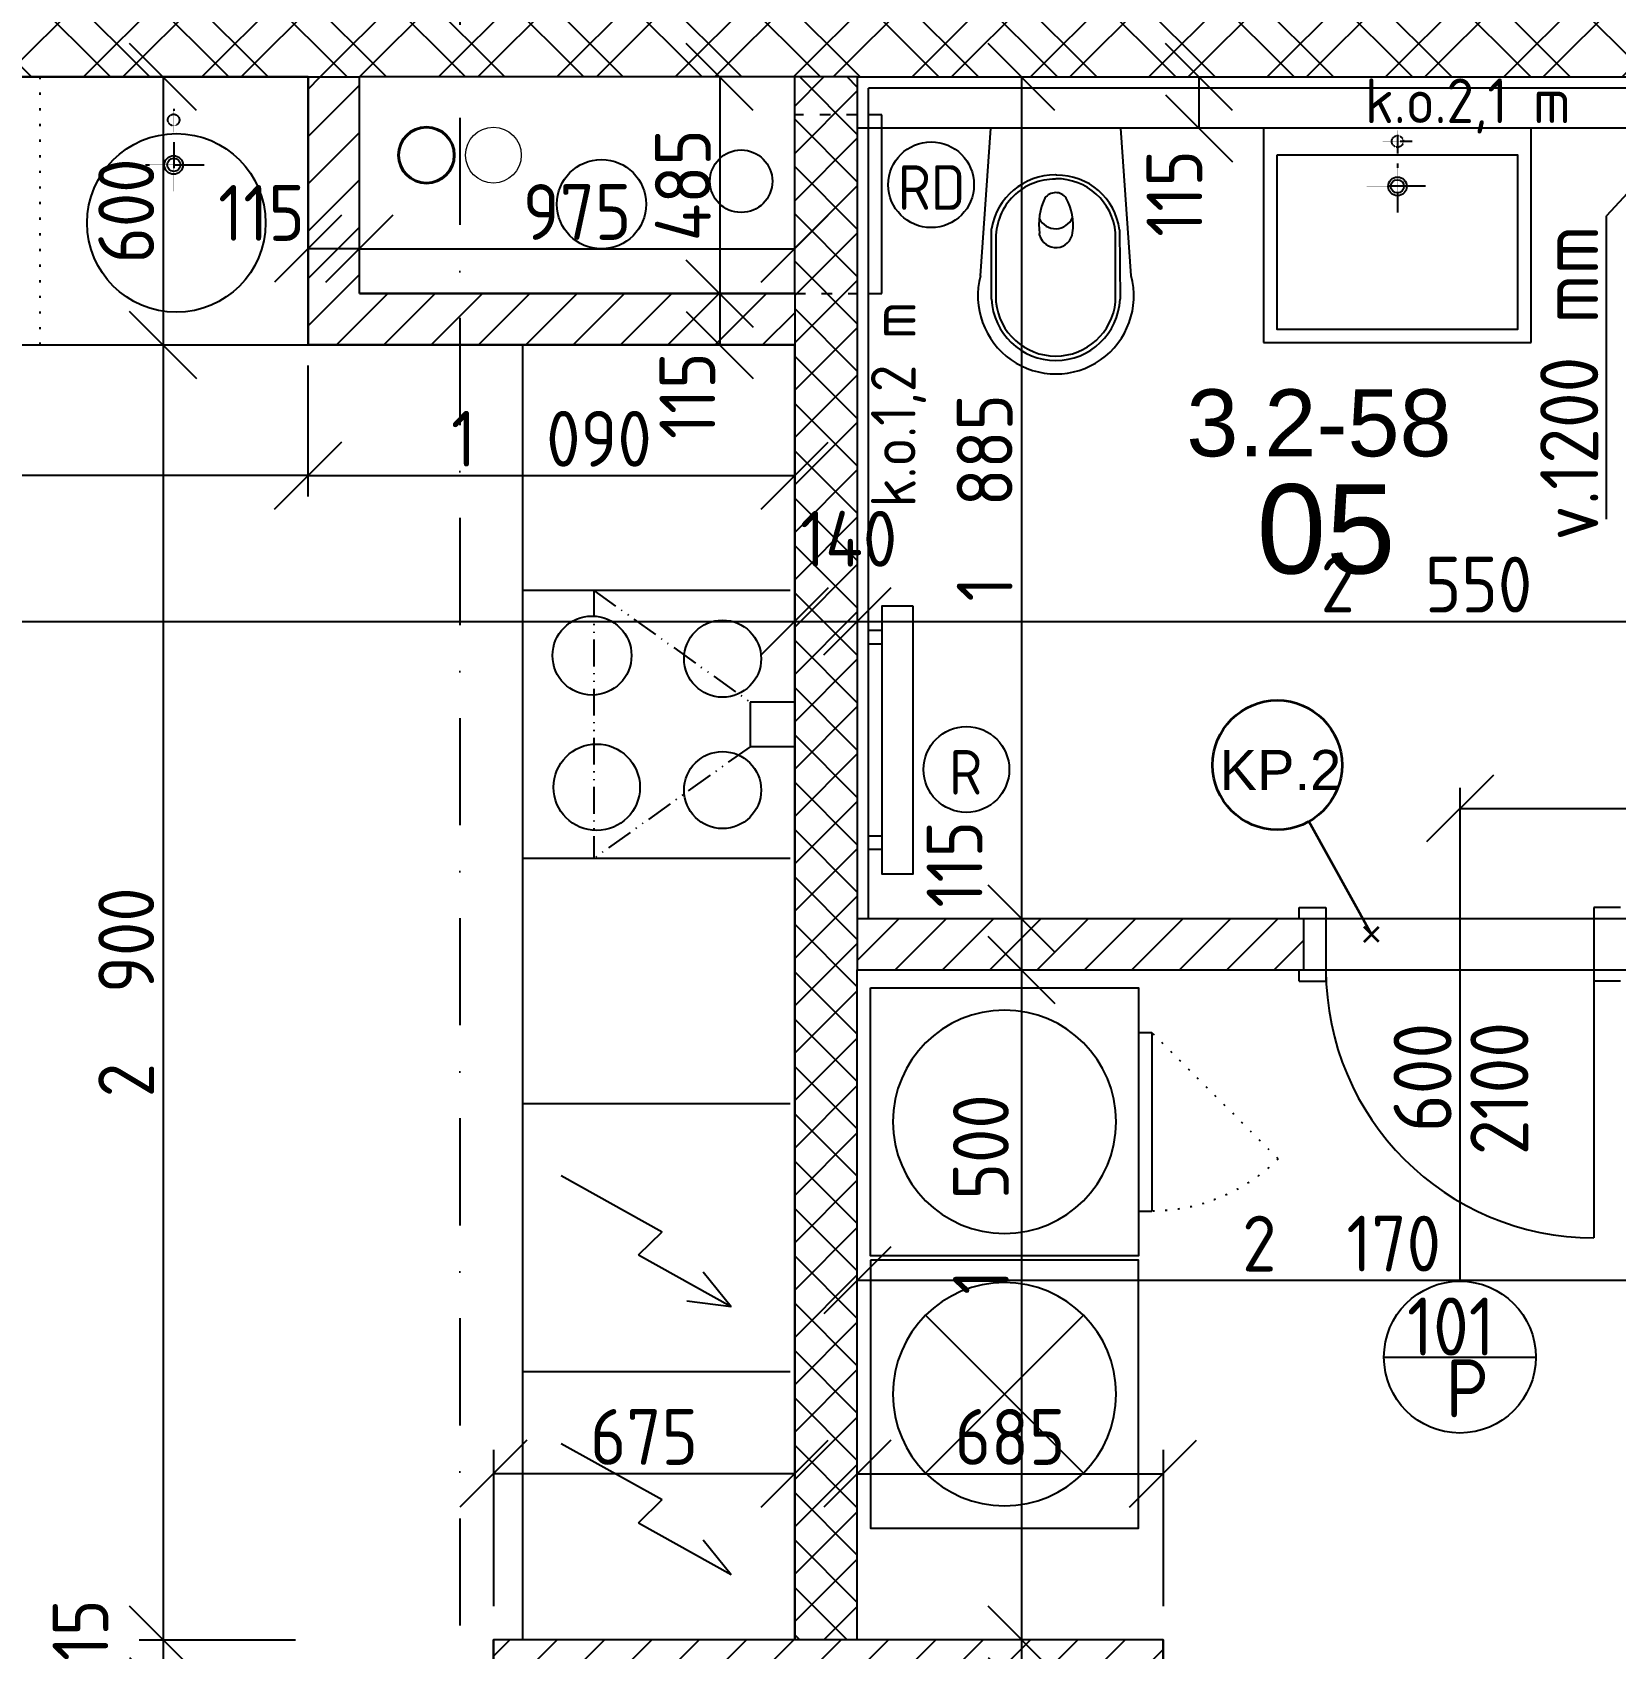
# Model space of a CAD drawing. Extents: x 4511820 to 5180432, y -1526536 to -944957.
# Drawn here: x 4984478 to 4988025, y -1140374 to -1136754 of the extents above; entities that cross this region are included whole.
import ezdxf

# ---------------------------------------------------------------- set-up
doc = ezdxf.new("R2010")
doc.units = 0
doc.header["$MEASUREMENT"] = 0
for name, pattern in [('ACAD_ISO03W100', [30, 12, -18]), ('ACAD_ISO07W100', [3.5, 0.5, -3]), ('ACAD_ISO12W100', [22, 12, -3, 0.5, -3, 0.5, -3]), ('BODKOCIARKOVANA_3', [5.6, 3, -1.3, 0, -1.3]), ('DASHED', [0.75, 0.5, -0.25])]:
    doc.linetypes.add(name, pattern=pattern)
doc.layers.get('0').update_dxf_attribs({"linetype": 'CONTINUOUS'})
doc.layers.get('Defpoints').update_dxf_attribs({"color": 61, "linetype": 'CONTINUOUS'})
for name, color, linetype in [('DVERE', 45, 'CONTINUOUS'), ('KÓTY', 4, 'CONTINUOUS'), ('MÚRY', 1, 'CONTINUOUS'), ('osi', 253, 'CONTINUOUS'), ('Plochy', 41, 'CONTINUOUS'), ('POPIS', 7, 'CONTINUOUS'), ('TENKÁ', 7, 'CONTINUOUS'), ('tzb', 153, 'CONTINUOUS'), ('Z-Kúrenie', 101, 'CONTINUOUS'), ('ZARIADENIE1', 145, 'CONTINUOUS'), ('ZARIADOVACIE', 144, 'CONTINUOUS'), ('zz-vetr', 52, 'CONTINUOUS'), ('ŠRAFY', 82, 'CONTINUOUS')]:
    doc.layers.add(name, color=color, linetype=linetype)
for name, color, linetype, lineweight in [('preklady', 74, 'CONTINUOUS', 35), ('zz-kanal-daždová', 136, 'CONTINUOUS', 40), ('zz-kanal-splaskova', 37, 'CONTINUOUS', 18)]:
    doc.layers.add(name, color=color, linetype=linetype, lineweight=lineweight)
doc.styles.add('ARIAL', font='arial.ttf')
doc.styles.add('STYLE1', font='isocp.shx')
doc.dimstyles.new('STANDARD-50', dxfattribs={"dimtxt": 125, "dimasz": 150, "dimexe": 10, "dimexo": 200, "dimgap": 20, "dimtad": 1, "dimdsep": 46, "dimlunit": 6, "dimtxsty": 'STYLE1', "dimblk1": 'OBLIQUE', "dimblk2": 'OBLIQUE', "dimsah": 1, "dimcen": 2.5, "dimse1": 1, "dimse2": 1, "dimadec": 0, "dimazin": 0, "dimtfac": 1, "dimtmove": 1, "dimatfit": 3, "dimldrblk": 'OBLIQUE', "dimfxl": 1, "dimtolj": 1, "dimtzin": 0, "dimarcsym": 0})
pattern_1 = [(45, (515270.5, 303822), (-53.0330086, 53.0330086), [])]

# ---------------------------------------------------------------- blocks, each defined once
blk = doc.blocks.new('pračka')
at = {"layer": 'ZARIADENIE1', "color": 8, "linetype": 'ACAD_ISO07W100', "ltscale": 8}
blk.add_line((4536136.9, -1117296.3), (4536419.7, -1117579.2), dxfattribs=at)
at = {"layer": 'ZARIADENIE1', "color": 8}
for p, q in [((4536419.7, -1117579.2), (4536019.7, -1117579.2)), ((4536019.7, -1117609.2), (4536019.7, -1117579.2)), ((4536419.7, -1117609.2), (4536419.7, -1117579.2))]:
    blk.add_line(p, q, dxfattribs=at)
blk.add_lwpolyline([(4536519.7, -1118209.2), (4536519.7, -1117609.2), (4535919.7, -1117609.2), (4535919.7, -1118209.2)], close=True, dxfattribs=at)
blk.add_circle((4536219.7, -1117909.2), 250, dxfattribs=at)
at = {"layer": 'ZARIADENIE1', "color": 8, "linetype": 'ACAD_ISO07W100', "ltscale": 8}
blk.add_arc((4536419.7, -1117579.2), 400, 135, 180, dxfattribs=at)
blk = doc.blocks.new('sušička')
at = {"layer": 'ZARIADENIE1', "color": 8}
for p, q in [((4426735.8, -1162607.4), (4426382.2, -1162961)), ((4426382.2, -1162607.4), (4426735.8, -1162961))]:
    blk.add_line(p, q, dxfattribs=at)
blk.add_lwpolyline([(4426259, -1163084.2), (4426259, -1162484.2), (4426859, -1162484.2), (4426859, -1163084.2)], close=True, dxfattribs=at)
blk.add_circle((4426559, -1162784.2), 250, dxfattribs=at)
blk = doc.blocks.new('_OBLIQUE')
at = {"color": 0, "linetype": 'ByBlock'}
blk.add_line((-0.5, -0.5), (0.5, 0.5), dxfattribs=at)
blk = doc.blocks.new('*D18419')
at = {"layer": 'Defpoints', "color": 0}
for p in [(4988024, -1136854.2), (4987091.5, -1136969.2), (4988024, -1136969.2)]:
    blk.add_point(p, dxfattribs=at)
at = {"layer": 'KÓTY', "color": 0, "lineweight": -2}
blk.add_line((4987091.5, -1136854.2), (4987091.5, -1136969.2), dxfattribs=at)
at = {"layer": 'KÓTY', "color": 0, "linetype": 'ByBlock', "lineweight": -2, "xscale": 150, "yscale": 150, "zscale": 150}
for p, rotation in [((4987091.5, -1136854.2), 90), ((4987091.5, -1136969.2), 270)]:
    blk.add_blockref('_OBLIQUE', p, dxfattribs=dict(at, rotation=rotation))
at = {"layer": 'KÓTY', "color": 0, "insert": (4987036.5, -1137115), "char_height": 125, "attachment_point": 5, "rotation": 90, "style": 'STYLE1'}
blk.add_mtext('\\A1;115', dxfattribs=at)
blk = doc.blocks.new('*D18420')
at = {"layer": 'Defpoints', "color": 0}
for p in [(4985211, -1136887.7), (4986186, -1136887.7), (4986186, -1137239)]:
    blk.add_point(p, dxfattribs=at)
at = {"layer": 'KÓTY', "color": 0, "lineweight": -2}
blk.add_line((4985211, -1137239), (4986186, -1137239), dxfattribs=at)
at = {"layer": 'KÓTY', "color": 0, "linetype": 'ByBlock', "lineweight": -2, "xscale": 150, "yscale": 150, "zscale": 150, "rotation": 180}
blk.add_blockref('_OBLIQUE', (4985211, -1137239), dxfattribs=at)
at = {"layer": 'KÓTY', "color": 0, "linetype": 'ByBlock', "lineweight": -2, "xscale": 150, "yscale": 150, "zscale": 150}
blk.add_blockref('_OBLIQUE', (4986186, -1137239), dxfattribs=at)
at = {"layer": 'KÓTY', "color": 0, "insert": (4985698.5, -1137156.5), "char_height": 125, "attachment_point": 5, "style": 'STYLE1'}
blk.add_mtext('\\A1;975', dxfattribs=at)
blk = doc.blocks.new('*D18421')
at = {"layer": 'Defpoints', "color": 0}
for p in [(4986186, -1136854.2), (4986018, -1137339.2), (4986186, -1137339.2)]:
    blk.add_point(p, dxfattribs=at)
at = {"layer": 'KÓTY', "color": 0, "lineweight": -2}
blk.add_line((4986018, -1136854.2), (4986018, -1137339.2), dxfattribs=at)
at = {"layer": 'KÓTY', "color": 0, "linetype": 'ByBlock', "lineweight": -2, "xscale": 150, "yscale": 150, "zscale": 150}
for p, rotation in [((4986018, -1136854.2), 90), ((4986018, -1137339.2), 270)]:
    blk.add_blockref('_OBLIQUE', p, dxfattribs=dict(at, rotation=rotation))
at = {"layer": 'KÓTY', "color": 0, "insert": (4985935.5, -1137096.7), "char_height": 125, "attachment_point": 5, "rotation": 90, "style": 'STYLE1'}
blk.add_mtext('\\A1;485', dxfattribs=at)
blk = doc.blocks.new('*D18425')
at = {"layer": 'Defpoints', "color": 0}
for p in [(4980951, -1138073.5), (4986186, -1138073.5), (4986186, -1138073.5)]:
    blk.add_point(p, dxfattribs=at)
at = {"layer": 'KÓTY', "color": 0, "lineweight": -2}
blk.add_line((4980951, -1138073.5), (4986186, -1138073.5), dxfattribs=at)
at = {"layer": 'KÓTY', "color": 0, "linetype": 'ByBlock', "lineweight": -2, "xscale": 150, "yscale": 150, "zscale": 150, "rotation": 180}
blk.add_blockref('_OBLIQUE', (4980951, -1138073.5), dxfattribs=at)
at = {"layer": 'KÓTY', "color": 0, "linetype": 'ByBlock', "lineweight": -2, "xscale": 150, "yscale": 150, "zscale": 150}
blk.add_blockref('_OBLIQUE', (4986186, -1138073.5), dxfattribs=at)
at = {"layer": 'KÓTY', "color": 0, "insert": (4983568.5, -1137991), "char_height": 125, "attachment_point": 5, "style": 'STYLE1'}
blk.add_mtext('\\A1;5ﾠ235', dxfattribs=at)
blk = doc.blocks.new('*D18426')
at = {"layer": 'Defpoints', "color": 0}
for p in [(4986186, -1138073.5), (4986326, -1138073.5), (4986326, -1138073.5)]:
    blk.add_point(p, dxfattribs=at)
at = {"layer": 'KÓTY', "color": 0, "lineweight": -2}
blk.add_line((4986186, -1138073.5), (4986326, -1138073.5), dxfattribs=at)
at = {"layer": 'KÓTY', "color": 0, "linetype": 'ByBlock', "lineweight": -2, "xscale": 150, "yscale": 150, "zscale": 150, "rotation": 180}
blk.add_blockref('_OBLIQUE', (4986186, -1138073.5), dxfattribs=at)
at = {"layer": 'KÓTY', "color": 0, "linetype": 'ByBlock', "lineweight": -2, "xscale": 150, "yscale": 150, "zscale": 150}
blk.add_blockref('_OBLIQUE', (4986326, -1138073.5), dxfattribs=at)
at = {"layer": 'KÓTY', "color": 0, "insert": (4986306.8, -1137888.5), "char_height": 125, "attachment_point": 5, "style": 'STYLE1'}
blk.add_mtext('\\A1;140', dxfattribs=at)
blk = doc.blocks.new('*D18427')
at = {"layer": 'Defpoints', "color": 0}
for p in [(4986326, -1138073.5), (4988876, -1138073.5), (4988876, -1138073.5)]:
    blk.add_point(p, dxfattribs=at)
at = {"layer": 'KÓTY', "color": 0, "lineweight": -2}
blk.add_line((4986326, -1138073.5), (4988876, -1138073.5), dxfattribs=at)
at = {"layer": 'KÓTY', "color": 0, "linetype": 'ByBlock', "lineweight": -2, "xscale": 150, "yscale": 150, "zscale": 150, "rotation": 180}
blk.add_blockref('_OBLIQUE', (4986326, -1138073.5), dxfattribs=at)
at = {"layer": 'KÓTY', "color": 0, "linetype": 'ByBlock', "lineweight": -2, "xscale": 150, "yscale": 150, "zscale": 150}
blk.add_blockref('_OBLIQUE', (4988876, -1138073.5), dxfattribs=at)
at = {"layer": 'KÓTY', "color": 0, "insert": (4987601, -1137991), "char_height": 125, "attachment_point": 5, "style": 'STYLE1'}
blk.add_mtext('\\A1;2ﾠ550', dxfattribs=at)
blk = doc.blocks.new('*D18431')
at = {"layer": 'Defpoints', "color": 0}
for p in [(4986326, -1136854.2), (4986326, -1138739.2), (4986694, -1138739.2)]:
    blk.add_point(p, dxfattribs=at)
at = {"layer": 'KÓTY', "color": 0, "lineweight": -2}
blk.add_line((4986694, -1136854.2), (4986694, -1138739.2), dxfattribs=at)
at = {"layer": 'KÓTY', "color": 0, "linetype": 'ByBlock', "lineweight": -2, "xscale": 150, "yscale": 150, "zscale": 150}
for p, rotation in [((4986694, -1136854.2), 90), ((4986694, -1138739.2), 270)]:
    blk.add_blockref('_OBLIQUE', p, dxfattribs=dict(at, rotation=rotation))
at = {"layer": 'KÓTY', "color": 0, "insert": (4986611.5, -1137796.7), "char_height": 125, "attachment_point": 5, "rotation": 90, "style": 'STYLE1'}
blk.add_mtext('\\A1;1ﾠ885', dxfattribs=at)
blk = doc.blocks.new('*D18432')
at = {"layer": 'Defpoints', "color": 0}
for p in [(4986326, -1138739.2), (4986326, -1138854.2), (4986694, -1138854.2)]:
    blk.add_point(p, dxfattribs=at)
at = {"layer": 'KÓTY', "color": 0, "lineweight": -2}
blk.add_line((4986694, -1138739.2), (4986694, -1138854.2), dxfattribs=at)
at = {"layer": 'KÓTY', "color": 0, "linetype": 'ByBlock', "lineweight": -2, "xscale": 150, "yscale": 150, "zscale": 150}
for p, rotation in [((4986694, -1138739.2), 90), ((4986694, -1138854.2), 270)]:
    blk.add_blockref('_OBLIQUE', p, dxfattribs=dict(at, rotation=rotation))
at = {"layer": 'KÓTY', "color": 0, "insert": (4986544, -1138617.5), "char_height": 125, "attachment_point": 5, "rotation": 90, "style": 'STYLE1'}
blk.add_mtext('\\A1;115', dxfattribs=at)
blk = doc.blocks.new('*D18433')
at = {"layer": 'Defpoints', "color": 0}
for p in [(4986326, -1138854.2), (4986326, -1140354.2), (4986694, -1140354.2)]:
    blk.add_point(p, dxfattribs=at)
at = {"layer": 'KÓTY', "color": 0, "lineweight": -2}
blk.add_line((4986694, -1138854.2), (4986694, -1140354.2), dxfattribs=at)
at = {"layer": 'KÓTY', "color": 0, "linetype": 'ByBlock', "lineweight": -2, "xscale": 150, "yscale": 150, "zscale": 150}
for p, rotation in [((4986694, -1138854.2), 90), ((4986694, -1140354.2), 270)]:
    blk.add_blockref('_OBLIQUE', p, dxfattribs=dict(at, rotation=rotation))
at = {"layer": 'KÓTY', "color": 0, "insert": (4986603, -1139357), "char_height": 125, "attachment_point": 5, "rotation": 90, "style": 'STYLE1'}
blk.add_mtext('\\A1;1ﾠ500', dxfattribs=at)
blk = doc.blocks.new('*D18434')
at = {"layer": 'Defpoints', "color": 0}
for p in [(4986326, -1140354.2), (4986326, -1140469.2), (4986694, -1140469.2)]:
    blk.add_point(p, dxfattribs=at)
at = {"layer": 'KÓTY', "color": 0, "lineweight": -2}
blk.add_line((4986694, -1140354.2), (4986694, -1140469.2), dxfattribs=at)
at = {"layer": 'KÓTY', "color": 0, "linetype": 'ByBlock', "lineweight": -2, "xscale": 150, "yscale": 150, "zscale": 150}
for p, rotation in [((4986694, -1140354.2), 90), ((4986694, -1140469.2), 270)]:
    blk.add_blockref('_OBLIQUE', p, dxfattribs=dict(at, rotation=rotation))
at = {"layer": 'KÓTY', "color": 0, "insert": (4986574, -1140585), "char_height": 125, "attachment_point": 5, "rotation": 90, "style": 'STYLE1'}
blk.add_mtext('\\A1;115', dxfattribs=at)
blk = doc.blocks.new('*D18436')
at = {"layer": 'Defpoints', "color": 0}
for p in [(4985096, -1137454.2), (4986186, -1137454.2), (4986186, -1137747)]:
    blk.add_point(p, dxfattribs=at)
at = {"layer": 'KÓTY', "color": 0, "lineweight": -2}
blk.add_line((4985096, -1137747), (4986186, -1137747), dxfattribs=at)
at = {"layer": 'KÓTY', "color": 0, "linetype": 'ByBlock', "lineweight": -2, "xscale": 150, "yscale": 150, "zscale": 150, "rotation": 180}
blk.add_blockref('_OBLIQUE', (4985096, -1137747), dxfattribs=at)
at = {"layer": 'KÓTY', "color": 0, "linetype": 'ByBlock', "lineweight": -2, "xscale": 150, "yscale": 150, "zscale": 150}
blk.add_blockref('_OBLIQUE', (4986186, -1137747), dxfattribs=at)
at = {"layer": 'KÓTY', "color": 0, "insert": (4985641, -1137664.5), "char_height": 125, "attachment_point": 5, "style": 'STYLE1'}
blk.add_mtext('\\A1;1ﾠ090', dxfattribs=at)
blk = doc.blocks.new('*D18437')
at = {"layer": 'Defpoints', "color": 0}
for p in [(4980951, -1137454.2), (4985096, -1137454.2), (4980951, -1137747)]:
    blk.add_point(p, dxfattribs=at)
at = {"layer": 'KÓTY', "color": 0, "lineweight": -2}
blk.add_line((4985096, -1137747), (4980951, -1137747), dxfattribs=at)
at = {"layer": 'KÓTY', "color": 0, "linetype": 'ByBlock', "lineweight": -2, "xscale": 150, "yscale": 150, "zscale": 150, "rotation": 180}
blk.add_blockref('_OBLIQUE', (4980951, -1137747), dxfattribs=at)
at = {"layer": 'KÓTY', "color": 0, "linetype": 'ByBlock', "lineweight": -2, "xscale": 150, "yscale": 150, "zscale": 150}
blk.add_blockref('_OBLIQUE', (4985096, -1137747), dxfattribs=at)
at = {"layer": 'KÓTY', "color": 0, "insert": (4983023.5, -1137664.5), "char_height": 125, "attachment_point": 5, "style": 'STYLE1'}
blk.add_mtext('\\A1;4ﾠ145', dxfattribs=at)
blk = doc.blocks.new('*D18468')
at = {"layer": 'Defpoints', "color": 0}
for p in [(4987676, -1138446.5), (4988876, -1138446.5), (4988876, -1138492.5)]:
    blk.add_point(p, dxfattribs=at)
at = {"layer": 'KÓTY', "color": 0, "lineweight": -2}
blk.add_line((4987676, -1138492.5), (4988876, -1138492.5), dxfattribs=at)
at = {"layer": 'KÓTY', "color": 0, "linetype": 'ByBlock', "lineweight": -2, "xscale": 150, "yscale": 150, "zscale": 150, "rotation": 180}
blk.add_blockref('_OBLIQUE', (4987676, -1138492.5), dxfattribs=at)
at = {"layer": 'KÓTY', "color": 0, "linetype": 'ByBlock', "lineweight": -2, "xscale": 150, "yscale": 150, "zscale": 150}
blk.add_blockref('_OBLIQUE', (4988876, -1138492.5), dxfattribs=at)
at = {"layer": 'KÓTY', "color": 0, "insert": (4988276, -1138410), "char_height": 125, "attachment_point": 5, "style": 'STYLE1'}
blk.add_mtext('\\A1;1ﾠ200', dxfattribs=at)
blk = doc.blocks.new('*D18469')
at = {"layer": 'Defpoints', "color": 0}
for p in [(4985096, -1136854.2), (4984771, -1137454.2), (4985096, -1137454.2)]:
    blk.add_point(p, dxfattribs=at)
at = {"layer": 'KÓTY', "color": 0, "lineweight": -2}
blk.add_line((4984771, -1136854.2), (4984771, -1137454.2), dxfattribs=at)
at = {"layer": 'KÓTY', "color": 0, "linetype": 'ByBlock', "lineweight": -2, "xscale": 150, "yscale": 150, "zscale": 150}
for p, rotation in [((4984771, -1136854.2), 90), ((4984771, -1137454.2), 270)]:
    blk.add_blockref('_OBLIQUE', p, dxfattribs=dict(at, rotation=rotation))
at = {"layer": 'KÓTY', "color": 0, "insert": (4984688.5, -1137154.2), "char_height": 125, "attachment_point": 5, "rotation": 90, "style": 'STYLE1'}
blk.add_mtext('\\A1;600', dxfattribs=at)
blk = doc.blocks.new('*D18470')
at = {"layer": 'Defpoints', "color": 0}
for p in [(4985096, -1137454.2), (4984771, -1140354.2), (4985511, -1140354.2)]:
    blk.add_point(p, dxfattribs=at)
at = {"layer": 'KÓTY', "color": 0, "lineweight": -2}
blk.add_line((4984771, -1137454.2), (4984771, -1140354.2), dxfattribs=at)
at = {"layer": 'KÓTY', "color": 0, "linetype": 'ByBlock', "lineweight": -2, "xscale": 150, "yscale": 150, "zscale": 150}
for p, rotation in [((4984771, -1137454.2), 90), ((4984771, -1140354.2), 270)]:
    blk.add_blockref('_OBLIQUE', p, dxfattribs=dict(at, rotation=rotation))
at = {"layer": 'KÓTY', "color": 0, "insert": (4984688.5, -1138904.2), "char_height": 125, "attachment_point": 5, "rotation": 90, "style": 'STYLE1'}
blk.add_mtext('\\A1;2ﾠ900', dxfattribs=at)
blk = doc.blocks.new('*D18471')
at = {"layer": 'Defpoints', "color": 0}
for p in [(4985511, -1140354.2), (4984771, -1140469.2), (4985511, -1140469.2)]:
    blk.add_point(p, dxfattribs=at)
at = {"layer": 'KÓTY', "color": 0, "lineweight": -2}
blk.add_line((4984771, -1140354.2), (4984771, -1140469.2), dxfattribs=at)
at = {"layer": 'KÓTY', "color": 0, "linetype": 'ByBlock', "lineweight": -2, "xscale": 150, "yscale": 150, "zscale": 150}
for p, rotation in [((4984771, -1140354.2), 90), ((4984771, -1140469.2), 270)]:
    blk.add_blockref('_OBLIQUE', p, dxfattribs=dict(at, rotation=rotation))
at = {"layer": 'KÓTY', "color": 0, "insert": (4984586, -1140360.9), "char_height": 125, "attachment_point": 5, "rotation": 90, "style": 'STYLE1'}
blk.add_mtext('\\A1;115', dxfattribs=at)
blk = doc.blocks.new('*D18483')
at = {"layer": 'Defpoints', "color": 0}
for p in [(4986326, -1139549.5), (4986326, -1139549.5), (4988496, -1139549.5)]:
    blk.add_point(p, dxfattribs=at)
at = {"layer": 'KÓTY', "color": 0, "lineweight": -2}
blk.add_line((4988496, -1139549.5), (4986326, -1139549.5), dxfattribs=at)
at = {"layer": 'KÓTY', "color": 0, "linetype": 'ByBlock', "lineweight": -2, "xscale": 150, "yscale": 150, "zscale": 150, "rotation": 180}
blk.add_blockref('_OBLIQUE', (4986326, -1139549.5), dxfattribs=at)
at = {"layer": 'KÓTY', "color": 0, "linetype": 'ByBlock', "lineweight": -2, "xscale": 150, "yscale": 150, "zscale": 150}
blk.add_blockref('_OBLIQUE', (4988496, -1139549.5), dxfattribs=at)
at = {"layer": 'KÓTY', "color": 0, "insert": (4987411, -1139467), "char_height": 125, "attachment_point": 5, "style": 'STYLE1'}
blk.add_mtext('\\A1;2ﾠ170', dxfattribs=at)
blk = doc.blocks.new('*D18484')
at = {"layer": 'Defpoints', "color": 0}
for p in [(4987011, -1139982.5), (4986326, -1140354.2), (4987011, -1140354.2)]:
    blk.add_point(p, dxfattribs=at)
at = {"layer": 'KÓTY', "color": 0, "lineweight": -2}
blk.add_line((4986326, -1139982.5), (4987011, -1139982.5), dxfattribs=at)
at = {"layer": 'KÓTY', "color": 0, "linetype": 'ByBlock', "lineweight": -2, "xscale": 150, "yscale": 150, "zscale": 150, "rotation": 180}
blk.add_blockref('_OBLIQUE', (4986326, -1139982.5), dxfattribs=at)
at = {"layer": 'KÓTY', "color": 0, "linetype": 'ByBlock', "lineweight": -2, "xscale": 150, "yscale": 150, "zscale": 150}
blk.add_blockref('_OBLIQUE', (4987011, -1139982.5), dxfattribs=at)
at = {"layer": 'KÓTY', "color": 0, "insert": (4986668.5, -1139900), "char_height": 125, "attachment_point": 5, "style": 'STYLE1'}
blk.add_mtext('\\A1;685', dxfattribs=at)
blk = doc.blocks.new('*D18485')
at = {"layer": 'Defpoints', "color": 0}
for p in [(4985511, -1139982.5), (4985511, -1140354.2), (4986186, -1140354.2)]:
    blk.add_point(p, dxfattribs=at)
at = {"layer": 'KÓTY', "color": 0, "lineweight": -2}
blk.add_line((4986186, -1139982.5), (4985511, -1139982.5), dxfattribs=at)
at = {"layer": 'KÓTY', "color": 0, "linetype": 'ByBlock', "lineweight": -2, "xscale": 150, "yscale": 150, "zscale": 150, "rotation": 180}
blk.add_blockref('_OBLIQUE', (4985511, -1139982.5), dxfattribs=at)
at = {"layer": 'KÓTY', "color": 0, "linetype": 'ByBlock', "lineweight": -2, "xscale": 150, "yscale": 150, "zscale": 150}
blk.add_blockref('_OBLIQUE', (4986186, -1139982.5), dxfattribs=at)
at = {"layer": 'KÓTY', "color": 0, "insert": (4985848.5, -1139900), "char_height": 125, "attachment_point": 5, "style": 'STYLE1'}
blk.add_mtext('\\A1;675', dxfattribs=at)
blk = doc.blocks.new('*D18558')
at = {"layer": 'Defpoints', "color": 0}
for p in [(4986018, -1137339.2), (4986018, -1137454.2), (4986018, -1137454.2)]:
    blk.add_point(p, dxfattribs=at)
at = {"layer": 'KÓTY', "color": 0, "lineweight": -2}
blk.add_line((4986018, -1137339.2), (4986018, -1137454.2), dxfattribs=at)
at = {"layer": 'KÓTY', "color": 0, "linetype": 'ByBlock', "lineweight": -2, "xscale": 150, "yscale": 150, "zscale": 150}
for p, rotation in [((4986018, -1137339.2), 90), ((4986018, -1137454.2), 270)]:
    blk.add_blockref('_OBLIQUE', p, dxfattribs=dict(at, rotation=rotation))
at = {"layer": 'KÓTY', "color": 0, "insert": (4985945.5, -1137568), "char_height": 125, "attachment_point": 5, "rotation": 90, "style": 'STYLE1'}
blk.add_mtext('\\A1;115', dxfattribs=at)
blk = doc.blocks.new('*D18559')
at = {"layer": 'Defpoints', "color": 0}
for p in [(4985096, -1137239), (4985096, -1137239), (4985211, -1137239)]:
    blk.add_point(p, dxfattribs=at)
at = {"layer": 'KÓTY', "color": 0, "lineweight": -2}
blk.add_line((4985211, -1137239), (4985096, -1137239), dxfattribs=at)
at = {"layer": 'KÓTY', "color": 0, "linetype": 'ByBlock', "lineweight": -2, "xscale": 150, "yscale": 150, "zscale": 150, "rotation": 180}
blk.add_blockref('_OBLIQUE', (4985096, -1137239), dxfattribs=at)
at = {"layer": 'KÓTY', "color": 0, "linetype": 'ByBlock', "lineweight": -2, "xscale": 150, "yscale": 150, "zscale": 150}
blk.add_blockref('_OBLIQUE', (4985211, -1137239), dxfattribs=at)
at = {"layer": 'KÓTY', "color": 0, "insert": (4984991.6, -1137158.7), "char_height": 125, "attachment_point": 5, "style": 'STYLE1'}
blk.add_mtext('\\A1;115', dxfattribs=at)

msp = doc.modelspace()

# ---------------------------------------------------------------- hatches: boundary and pattern name
at = {"layer": 'ŠRAFY'}
h = msp.add_hatch(dxfattribs=at)
h.set_pattern_fill('ANSI32', color=256, scale=500)
h.set_pattern_definition([(45, (400449.4, 43955.85), (-132.5825215, 132.5825215), []), (45, (400537.78, 43955.85), (-132.5825215, 132.5825215), [])])
h.paths.add_polyline_path([(4980951, -1136604.191), (4980951, -1136854.191), (4993871, -1136854.191), (4993871, -1136604.191), (4980951, -1136604.191)])
h = msp.add_hatch(dxfattribs=at)
h.set_pattern_fill('ANSI32', color=256, scale=500, angle=90)
h.set_pattern_definition([(135, (400449.4, 43955.85), (-132.5825215, -132.5825215), []), (135, (400449.4, 44044.24), (-132.5825215, -132.5825215), [])])
h.paths.add_polyline_path([(4980951, -1136604.191), (4980951, -1136854.191), (4993871, -1136854.191), (4993871, -1136604.191), (4980951, -1136604.191)])
at = {"layer": 'ŠRAFY', "ltscale": 0.25}
h = msp.add_hatch(dxfattribs=at)
h.set_pattern_fill('ANSI31', color=256, scale=600, style=0)
h.set_pattern_definition(pattern_1)
h.paths.add_polyline_path([(4986186, -1137454.191), (4986186, -1137339.191), (4985211, -1137339.191), (4985211, -1136854.191), (4985096, -1136854.191), (4985096, -1137454.191)])
h = msp.add_hatch(dxfattribs=at)
h.set_pattern_fill('ANSI37', color=256, scale=600, style=0)
h.set_pattern_definition([(45, (-3027222.4, 456601.68), (-53.0330086, 53.0330086), []), (135, (-3027222.4, 456601.68), (-53.0330086, -53.0330086), [])])
h.paths.add_polyline_path([(4986186, -1140354.191), (4986326, -1140354.191), (4986326, -1138854.191), (4986326, -1138739.191), (4986326, -1136854.191), (4986186, -1136854.191), (4986186, -1137339.191), (4986186, -1137454.191)])
h = msp.add_hatch(dxfattribs=at)
h.set_pattern_fill('ANSI31', color=256, scale=600, style=0)
h.set_pattern_definition(pattern_1)
h.paths.add_polyline_path([(4987326, -1138854.191), (4987326, -1138739.191), (4987316, -1138739.191), (4986326, -1138739.191), (4986326, -1138854.191), (4987316, -1138854.191)])
h = msp.add_hatch(dxfattribs=at)
h.set_pattern_fill('ANSI31', color=256, scale=600, style=0)
h.set_pattern_definition(pattern_1)
h.paths.add_polyline_path([(4985511, -1140354.191), (4985511, -1140469.191), (4987011, -1140469.191), (4987011, -1140354.191), (4986326, -1140354.191), (4986186, -1140354.191), (4986131, -1140354.191), (4986126, -1140354.191), (4985576, -1140354.191)])

# ---------------------------------------------------------------- linework, layer by layer
at = {"layer": 'DVERE', "ltscale": 0.25}
for p, q in [((4987676, -1138446.535), (4987676, -1139551.191)), ((4987316, -1138714.191), (4987376, -1138714.191)), ((4987316, -1138739.191), (4987316, -1138714.191)), ((4987376, -1138714.191), (4987376, -1138879.191)), ((4987376, -1138739.191), (4987976, -1138739.191)), ((4987976, -1138714.191), (4987976, -1138879.191)), ((4988036, -1138714.191), (4987976, -1138714.191)), ((4987316, -1138879.191), (4987316, -1138854.191)), ((4987316, -1138879.191), (4987376, -1138879.191)), ((4987376, -1138854.191), (4987976, -1138854.191)), ((4987976, -1138854.191), (4987976, -1139454.191)), ((4988036, -1138879.191), (4987976, -1138879.191)), ((4987506, -1139721.191), (4987846, -1139721.191))]:
    msp.add_line(p, q, dxfattribs=at)
msp.add_circle((4987676, -1139721.191), 170, dxfattribs=at)
msp.add_arc((4987976, -1138854.191), 600, 180, 270, dxfattribs=at)
at = {"layer": 'KÓTY'}
for p, q in [((4988232.5, -1136918.275), (4988004.5, -1137165.275)), ((4988004.5, -1137844.775), (4988004.5, -1137165.275)), ((4985096, -1137793.5), (4985096, -1137500.691))]:
    msp.add_line(p, q, dxfattribs=at)
at = {"layer": 'KÓTY', "ltscale": 0.25}
for p, q in [((4985511, -1139929.097), (4985511, -1140279.097)), ((4985511, -1139929.097), (4985511, -1140279.097)), ((4987011, -1139929.097), (4987011, -1140279.097)), ((4987011, -1139929.097), (4987011, -1140279.097))]:
    msp.add_line(p, q, dxfattribs=at)
at = {"layer": 'KÓTY', "ltscale": 25}
msp.add_line((4984717.597, -1140354.191), (4985067.597, -1140354.191), dxfattribs=at)
at = {"layer": 'MÚRY'}
for p, q in [((4985096, -1136854.191), (4980951, -1136854.191)), ((4986326, -1136854.191), (4986326, -1138739.191)), ((4986326, -1140354.191), (4986326, -1138854.191)), ((4987011, -1140354.191), (4987011, -1140469.191))]:
    msp.add_line(p, q, dxfattribs=at)
at = {"layer": 'MÚRY', "ltscale": 0.25}
for p, q in [((4985096, -1137454.191), (4985096, -1136854.191)), ((4985211, -1137339.191), (4985211, -1136854.191)), ((4986186, -1136854.191), (4985211, -1136854.191)), ((4986186, -1137339.191), (4986186, -1136854.191)), ((4986326, -1136854.191), (4988876, -1136854.191)), ((4985211, -1137339.191), (4986186, -1137339.191)), ((4985211, -1137339.191), (4986186, -1137339.191)), ((4986186, -1137339.191), (4985211, -1137339.191)), ((4986186, -1137454.191), (4985096, -1137454.191)), ((4986186, -1140354.191), (4986186, -1137454.191)), ((4986326, -1138739.191), (4987326, -1138739.191)), ((4987326, -1138739.191), (4987326, -1138854.191)), ((4986326, -1138854.191), (4987326, -1138854.191)), ((4986186, -1140354.191), (4985511, -1140354.191)), ((4985511, -1140469.191), (4985511, -1140354.191)), ((4986131, -1140354.191), (4986126, -1140354.191)), ((4987011, -1140354.191), (4986326, -1140354.191))]:
    msp.add_line(p, q, dxfattribs=at)
at = {"layer": 'osi', "linetype": 'BODKOCIARKOVANA_3', "ltscale": 80}
msp.add_line((4985436, -1134257), (4985436, -1171774.191), dxfattribs=at)
at = {"layer": 'Plochy'}
for points in [[(4980951, -1142974.191), (4980951, -1136854.191), (4985096, -1136854.191), (4985096, -1137454.191), (4986186, -1137454.191), (4986186, -1140317.5), (4986186, -1140354.191), (4985511, -1140354.191), (4985511, -1140469.191), (4987011, -1140469.191), (4987011, -1142974.191)], [(4988876, -1136969.191), (4986326, -1136969.191), (4986326, -1138739.191), (4988876, -1138739.191)], [(4987011, -1142974.191), (4987011, -1140354.191), (4986326, -1140354.191), (4986326, -1138854.191), (4988496, -1138854.191), (4988496, -1140469.191), (4989996, -1140469.191), (4989996, -1142974.191)]]:
    msp.add_lwpolyline(points, close=True, dxfattribs=at)
at = {"layer": 'preklady'}
for p, q in [((4987478, -1138774.5), (4987337.488, -1138521.905)), ((4987461.382, -1138791.116), (4987494.616, -1138757.882)), ((4987494.617, -1138791.117), (4987461.383, -1138757.883))]:
    msp.add_line(p, q, dxfattribs=at)
at = {"layer": 'preklady', "ltscale": 0.25}
msp.add_circle((4987267, -1138395.191), 145, dxfattribs=at)
at = {"layer": 'TENKÁ'}
for p, q in [((4985096, -1136854.191), (4985211, -1136854.191)), ((4986326, -1136854.191), (4986186, -1136854.191)), ((4986186, -1137339.191), (4986186, -1137454.191)), ((4986326, -1138739.191), (4986326, -1138854.191)), ((4986326, -1140354.191), (4986186, -1140354.191))]:
    msp.add_line(p, q, dxfattribs=at)
at = {"layer": 'TENKÁ', "ltscale": 0.25}
for p, q in [((4986351, -1138739.191), (4986351, -1136879.191)), ((4988851, -1136879.191), (4986351, -1136879.191)), ((4988851, -1136969.191), (4986351, -1136969.191))]:
    msp.add_line(p, q, dxfattribs=at)
at = {"layer": 'tzb', "linetype": 'ACAD_ISO03W100', "ltscale": 2}
for p, q in [((4986326, -1136939.191), (4986186, -1136939.191)), ((4986186, -1137339.191), (4986326, -1137339.191)), ((4986186, -1137339.191), (4986326, -1137339.191))]:
    msp.add_line(p, q, dxfattribs=at)
at = {"layer": 'tzb'}
for p, q in [((4986381, -1136939.191), (4986351, -1136939.191)), ((4986381, -1136939.191), (4986351, -1136939.191)), ((4986381, -1137339.191), (4986381, -1136939.191)), ((4986381, -1137339.191), (4986381, -1136939.191)), ((4986351, -1137339.191), (4986381, -1137339.191)), ((4986351, -1137339.191), (4986381, -1137339.191))]:
    msp.add_line(p, q, dxfattribs=at)
msp.add_circle((4986491.568, -1137095.518), 96, dxfattribs=at)
at = {"layer": 'Z-Kúrenie', "linetype": 'Continuous'}
for p, q in [((4986381, -1138094.191), (4986351, -1138094.191)), ((4986381, -1138124.191), (4986351, -1138124.191)), ((4986381, -1138554.191), (4986351, -1138554.191)), ((4986381, -1138584.191), (4986351, -1138584.191))]:
    msp.add_line(p, q, dxfattribs=at)
msp.add_lwpolyline([(4986451, -1138039.191), (4986381, -1138039.191), (4986381, -1138639.191), (4986451, -1138639.191)], close=True, dxfattribs=at)
msp.add_circle((4986570.531, -1138405.145), 96, dxfattribs=at)
at = {"layer": 'ZARIADENIE1', "color": 8, "linetype": 'ACAD_ISO07W100', "ltscale": 10}
msp.add_line((4984496, -1137454.191), (4984496, -1136854.191), dxfattribs=at)
at = {"layer": 'ZARIADENIE1', "color": 8, "linetype": 'DASHED'}
for p, q in [((4984795.027, -1136925.89), (4984795.027, -1136977.924)), ((4984795.027, -1137000.296), (4984795.027, -1137109.841)), ((4984732.039, -1137050.96), (4984863.493, -1137050.96))]:
    msp.add_line(p, q, dxfattribs=at)
at = {"layer": 'ZARIADENIE1', "color": 8, "ltscale": 0.25}
for p, q in [((4982696, -1137454.191), (4985096, -1137454.191)), ((4985576, -1137454.191), (4985576, -1140354.191)), ((4986176, -1138004.191), (4985576, -1138004.191)), ((4986176, -1138004.191), (4985576, -1138004.191)), ((4986086, -1138254.191), (4986086, -1138354.191)), ((4986186, -1138254.191), (4986086, -1138254.191)), ((4986186, -1138354.191), (4986086, -1138354.191)), ((4986176, -1138604.191), (4985576, -1138604.191)), ((4986176, -1138604.191), (4985576, -1138604.191)), ((4986176, -1139154.191), (4985576, -1139154.191)), ((4986176, -1139754.191), (4985576, -1139754.191))]:
    msp.add_line(p, q, dxfattribs=at)
at = {"layer": 'ZARIADENIE1', "color": 8, "linetype": 'ACAD_ISO12W100', "ltscale": 5}
for p, q in [((4985736, -1138004.191), (4986086, -1138254.191)), ((4985736, -1138004.191), (4985736, -1138604.191)), ((4986086, -1138354.191), (4985736, -1138604.191))]:
    msp.add_line(p, q, dxfattribs=at)
at = {"layer": 'ZARIADENIE1', "color": 8}
for p, q in [((4985662.488, -1139314.339), (4985888.814, -1139440.266)), ((4985835.943, -1139492.099), (4985888.814, -1139440.266)), ((4985835.943, -1139492.099), (4986043.918, -1139607.816)), ((4985980.64, -1139530.266), (4986043.918, -1139607.816)), ((4985944.661, -1139594.931), (4986043.918, -1139607.816)), ((4985662.488, -1139914.339), (4985888.814, -1140040.266)), ((4985835.943, -1140092.099), (4985888.814, -1140040.266)), ((4985835.943, -1140092.099), (4986043.918, -1140207.816)), ((4985980.64, -1140130.266), (4986043.918, -1140207.816))]:
    msp.add_line(p, q, dxfattribs=at)
at = {"layer": 'ZARIADENIE1', "color": 8, "linetype": 'DASHED'}
msp.add_circle((4984794.714, -1136950.537), 12.931, dxfattribs=at)
at = {"layer": 'ZARIADENIE1', "color": 8, "ltscale": 0.25}
for centre, radius in [((4984800.876, -1137181.104), 200), ((4985731.924, -1138150.035), 88.387), ((4986024.443, -1138157.067), 86.283), ((4985742.446, -1138444.994), 96.805), ((4986024.443, -1138451.315), 86.283)]:
    msp.add_circle(centre, radius, dxfattribs=at)
at = {"layer": 'ZARIADENIE1', "color": 8, "linetype": 'Continuous'}
for centre, radius in [((4984794.754, -1137051.228), 20.877), ((4984795.027, -1137050.96), 14.781)]:
    msp.add_circle(centre, radius, dxfattribs=at)
at = {"layer": 'ZARIADOVACIE'}
for p, q in [((4986602.187, -1137299.19), (4986625.263, -1136969.191)), ((4986939.813, -1137299.19), (4986916.737, -1136969.191)), ((4986626.782, -1137351.481), (4986626.782, -1137194.072)), ((4986636.637, -1137214.834), (4986636.637, -1137357.655)), ((4986904.647, -1137357.655), (4986904.647, -1137202.994)), ((4986913.545, -1137196.326), (4986914.671, -1137351.481))]:
    msp.add_line(p, q, dxfattribs=at)
at = {"layer": 'ZARIADOVACIE', "ltscale": 0.25}
for p, q in [((4987236, -1136969.191), (4987236, -1137449.191)), ((4987836, -1137449.191), (4987836, -1136969.191)), ((4987236, -1137449.191), (4987836, -1137449.191))]:
    msp.add_line(p, q, dxfattribs=at)
at = {"layer": 'ZARIADOVACIE', "linetype": 'DASHED'}
for p, q in [((4987568.863, -1136998.54), (4987503.137, -1136998.54)), ((4987536, -1136973.892), (4987536, -1137025.926)), ((4987536, -1137048.298), (4987536, -1137157.843)), ((4987598.988, -1137098.962), (4987467.535, -1137098.962))]:
    msp.add_line(p, q, dxfattribs=at)
at = {"layer": 'ZARIADOVACIE', "linetype": 'Continuous'}
for p, q in [((4986772.699, -1137074.071), (4986769.882, -1137073.508)), ((4986771, -1137082.16), (4986770.104, -1137082.981)), ((4986734.436, -1137208.189), (4986734.274, -1137204.479))]:
    msp.add_line(p, q, dxfattribs=at)
at = {"layer": 'ZARIADOVACIE', "ltscale": 0.25}
msp.add_lwpolyline([(4987266, -1137029.191), (4987266, -1137419.191), (4987806, -1137419.191), (4987806, -1137029.191)], close=True, dxfattribs=at)
msp.add_lwpolyline([(4987266, -1137029.191), (4987266, -1137419.191), (4987806, -1137419.191), (4987806, -1137029.191)], close=True, dxfattribs=at)
at = {"layer": 'ZARIADOVACIE', "linetype": 'DASHED'}
msp.add_circle((4987536.314, -1136998.539), 12.931, dxfattribs=at)
at = {"layer": 'ZARIADOVACIE', "linetype": 'Continuous'}
for centre, radius in [((4987536.273, -1137099.23), 20.877), ((4987536, -1137098.962), 14.781)]:
    msp.add_circle(centre, radius, dxfattribs=at)
for centre, radius, start, end in [((4986769.563, -1137218.335), 144.828, 89.874094, 170.355814), ((4986774.052, -1137214.772), 140.707, 7.532963, 90.550993), ((4986768.52, -1137214.855), 131.883, 89.311779, 179.990871), ((4986770.504, -1137142.899), 29.701, 36.344037, 144.266205), ((4986771.931, -1137215.457), 133.3, 5.364578, 90.399907), ((4986871.113, -1137185.1), 138.205, 154.477977, 188.060779), ((4986675.226, -1137187.109), 134.275, 353.23165, 27.408649), ((4986770.432, -1137152.789), 41.261, 206.767028, 336.409044), ((4986771, -1137198.504), 37.825, 194.836199, 353.274318), ((4986771, -1137344.423), 174.768, 165.000166, 15.000097), ((4986770.727, -1137345.107), 144.085, 182.535471, 357.464529), ((4986770.642, -1137344.547), 134.645, 185.586614, 354.413386)]:
    msp.add_arc(centre, radius, start, end, dxfattribs=at)
at = {"layer": 'zz-kanal-daždová'}
msp.add_circle((4985361, -1137029.191), 62.5, dxfattribs=at)
at = {"layer": 'zz-kanal-splaskova'}
msp.add_circle((4985511, -1137029.191), 62.5, dxfattribs=at)
at = {"layer": 'zz-vetr'}
for centre, radius in [((4985753.166, -1137139.191), 100.005), ((4986066, -1137087.692), 70)]:
    msp.add_circle(centre, radius, dxfattribs=at)

# ---------------------------------------------------------------- block references
at = {"layer": 'TENKÁ', "xscale": -1}
for name, p, rotation in [('pračka', (6104565.191, -5675413.939), 270), ('sušička', (560097, -2302588.383), 180)]:
    msp.add_blockref(name, p, dxfattribs=dict(at, rotation=rotation))

# ---------------------------------------------------------------- texts
at = {"layer": 'DVERE', "style": 'STYLE1'}
for s, p in [('101', (4987557.47, -1139717.691)), ('P', (4987644.47, -1139856.328))]:
    msp.add_text(s, height=130, dxfattribs=at).set_placement(p)
at = {"layer": 'POPIS', "lineweight": 40, "ltscale": 0.25, "style": 'ARIAL'}
for s, height, p in [('3.2-58', 150, (4987063.269, -1137703.77)), ('05', 200, (4987220.811, -1137966.27))]:
    msp.add_text(s, height=height, dxfattribs=at).set_placement(p)
at = {"layer": 'preklady', "linetype": 'Continuous', "lineweight": 20, "style": 'ARIAL'}
msp.add_text('KP.2', height=90, dxfattribs=at).set_placement((4987137.736, -1138451.448))
at = {"layer": 'TENKÁ', "linetype": 'Continuous', "style": 'STYLE1'}
msp.add_text('k.o.2,1 m', height=100, dxfattribs=at).set_placement((4987463.447, -1136957.515))
for s, height, p in [('v.1200 mm', 130, (4987985.917, -1137892.903)), ('k.o.1,2 m', 100, (4986456.818, -1137818.042)), ('600', 130, (4987657.417, -1139217.106)), ('2100', 130, (4987829.524, -1139268.88))]:
    msp.add_text(s, height=height, rotation=90, dxfattribs=at).set_placement(p)
at = {"layer": 'tzb', "style": 'STYLE1'}
msp.add_text('RD', height=100, dxfattribs=at).set_placement((4986416.94, -1137151.717))
at = {"layer": 'Z-Kúrenie', "linetype": 'Continuous', "style": 'STYLE1'}
msp.add_text('R', height=100, dxfattribs=at).set_placement((4986531.904, -1138461.344))

# ---------------------------------------------------------------- dimensions: what is measured, and where the dimension line sits
at = {"layer": 'KÓTY'}
for base, p1, p2, picture, middle in [((4984771, -1137454.191), (4985096, -1136854.191), (4985096, -1137454.191), '*D18469', (4984688.5, -1137154.191)), ((4984771, -1140354.191), (4985096, -1137454.191), (4985511, -1140354.191), '*D18470', (4984688.457, -1138904.191)), ((4984771, -1140469.191), (4985511, -1140354.191), (4985511, -1140469.191), '*D18471', (4984586, -1140360.941))]:
    dim = msp.add_linear_dim(base=base, p1=p1, p2=p2, angle=90, dimstyle='STANDARD-50', dxfattribs=at)
    dim.commit()
    dim.dimension.update_dxf_attribs({"geometry": picture, "text_midpoint": middle})
for base, p1, p2, picture, middle in [((4986018, -1137339.191), (4986186, -1136854.191), (4986186, -1137339.191), '*D18421', (4985935.5, -1137096.691)), ((4986694, -1138739.191), (4986326, -1136854.191), (4986326, -1138739.191), '*D18431', (4986611.457, -1137796.691))]:
    dim = msp.add_linear_dim(base=base, p1=p1, p2=p2, angle=90, dimstyle='STANDARD-50', override={"dimtxsty": 'STYLE1', "dimldrblk": 'OBLIQUE'}, dxfattribs=at)
    dim.commit()
    dim.dimension.update_dxf_attribs({"geometry": picture, "text_midpoint": middle})
for base, p1, p2, picture, middle in [((4987091.5, -1136969.191), (4988024, -1136854.191), (4988024, -1136969.191), '*D18419', (4987119, -1137115)), ((4986018, -1137454.191), (4986018, -1137339.191), (4986018, -1137454.191), '*D18558', (4986028, -1137568))]:
    dim = msp.add_linear_dim(base=base, p1=p1, p2=p2, angle=90, dimstyle='STANDARD-50', dxfattribs=at)
    dim.commit()
    dim.dimension.update_dxf_attribs({"geometry": picture, "text_midpoint": middle, "dimtype": 160})
for base, p1, p2, picture, middle in [((4986186, -1137239), (4985211, -1136887.691), (4986186, -1136887.691), '*D18420', (4985698.5, -1137156.5)), ((4980951, -1137747), (4985096, -1137454.191), (4980951, -1137454.191), '*D18437', (4983023.5, -1137664.457)), ((4986186, -1137747), (4985096, -1137454.191), (4986186, -1137454.191), '*D18436', (4985641, -1137664.457)), ((4986326, -1138073.5), (4986186, -1138073.5), (4986326, -1138073.5), '*D18426', (4986306.75, -1137888.5)), ((4986186, -1138073.5), (4980951, -1138073.5), (4986186, -1138073.5), '*D18425', (4983568.5, -1137990.957)), ((4988876, -1138073.5), (4986326, -1138073.5), (4988876, -1138073.5), '*D18427', (4987601, -1137990.957))]:
    dim = msp.add_linear_dim(base=base, p1=p1, p2=p2, dimstyle='STANDARD-50', override={"dimtxsty": 'STYLE1', "dimldrblk": 'OBLIQUE'}, dxfattribs=at)
    dim.commit()
    dim.dimension.update_dxf_attribs({"geometry": picture, "text_midpoint": middle})
dim = msp.add_linear_dim(base=(4985096, -1137239), p1=(4985211, -1137239), p2=(4985096, -1137239), dimstyle='STANDARD-50', dxfattribs=at)
dim.commit()
dim.dimension.update_dxf_attribs({"geometry": '*D18559', "text_midpoint": (4984991.62, -1137241.243), "dimtype": 160})
for base, p1, p2, picture, middle in [((4988876, -1138492.5), (4987676, -1138446.535), (4988876, -1138446.535), '*D18468', (4988276, -1138409.957)), ((4986326, -1139549.5), (4988496, -1139549.5), (4986326, -1139549.5), '*D18483', (4987411, -1139466.957)), ((4985511, -1139982.5), (4986186, -1140354.191), (4985511, -1140354.191), '*D18485', (4985848.5, -1139900)), ((4987011, -1139982.5), (4986326, -1140354.191), (4987011, -1140354.191), '*D18484', (4986668.5, -1139900))]:
    dim = msp.add_linear_dim(base=base, p1=p1, p2=p2, dimstyle='STANDARD-50', dxfattribs=at)
    dim.commit()
    dim.dimension.update_dxf_attribs({"geometry": picture, "text_midpoint": middle})
for base, p1, p2, picture, middle in [((4986694, -1138854.191), (4986326, -1138739.191), (4986326, -1138854.191), '*D18432', (4986626.5, -1138617.5)), ((4986694, -1140354.191), (4986326, -1138854.191), (4986326, -1140354.191), '*D18433', (4986685.5, -1139357)), ((4986694, -1140469.191), (4986326, -1140354.191), (4986326, -1140469.191), '*D18434', (4986656.5, -1140585))]:
    dim = msp.add_linear_dim(base=base, p1=p1, p2=p2, angle=90, dimstyle='STANDARD-50', override={"dimtxsty": 'STYLE1', "dimldrblk": 'OBLIQUE'}, dxfattribs=at)
    dim.commit()
    dim.dimension.update_dxf_attribs({"geometry": picture, "text_midpoint": middle, "dimtype": 160})

doc.saveas('drawing.dxf')
